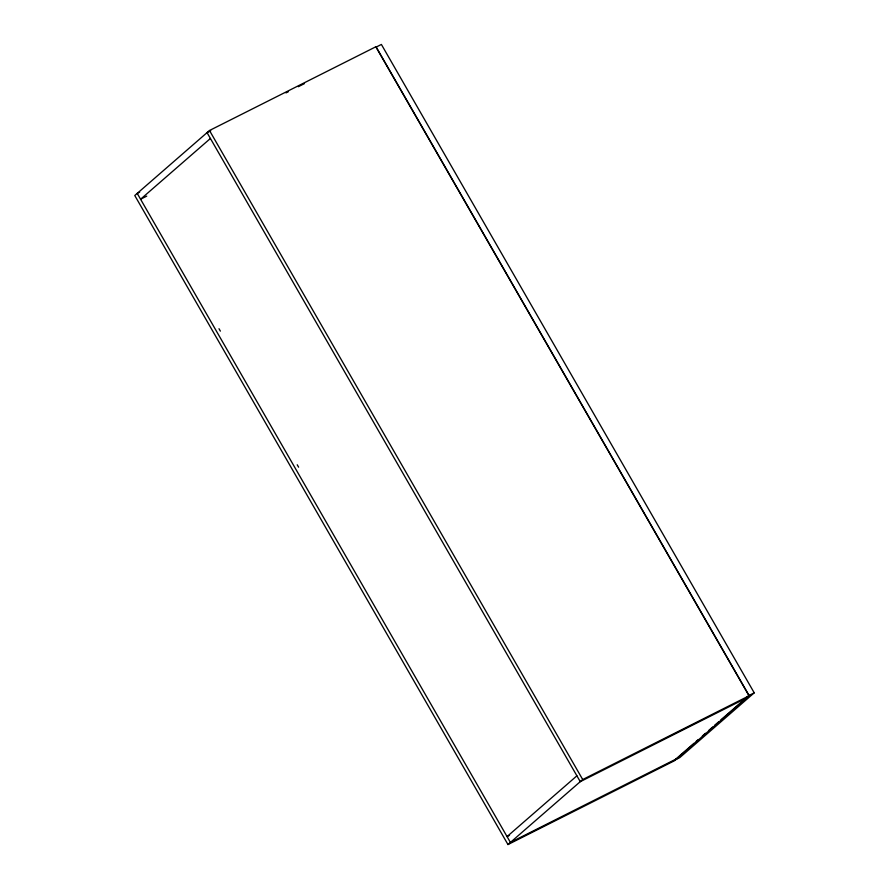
<?xml version="1.0" encoding="UTF-8"?>
<svg xmlns="http://www.w3.org/2000/svg" width="889" height="889" viewBox="0 0 889 889"><rect width="100%" height="100%" fill="white"/><g stroke="black" fill="none" stroke-linecap="round" stroke-linejoin="round"><path stroke-width="1.33" d="M209.493 130.505L134.772 195.524L507.975 844.55L674.473 760.74L749.205 695.731L375.991 46.706L209.493 130.505L582.706 779.542L507.975 844.55M210.415 138.473L140.573 199.236L146.741 196.136M576.905 775.819L507.063 836.582L509.53 835.338M694.076 743.204L674.418 760.295L679.774 757.606L754.228 692.831L381.392 44.45L376.047 47.139L748.882 695.52L720.957 719.812M696.143 741.404L698.209 739.604M702.343 736.014L705.444 733.314M708.544 730.614L712.689 727.013M714.756 725.213L718.89 721.612M210.749 130.772L207.048 132.639L580.261 781.664L746.76 697.854M285.98 92.9L288.447 91.667M298.315 86.7L304.483 83.588M139.684 192.146L137.217 193.391L510.419 842.428L676.918 758.617M748.882 695.52L754.228 692.831M582.706 779.542L749.205 695.731M218.994 328.708L220.372 331.119M297.226 464.78L298.615 467.181"/></g></svg>
